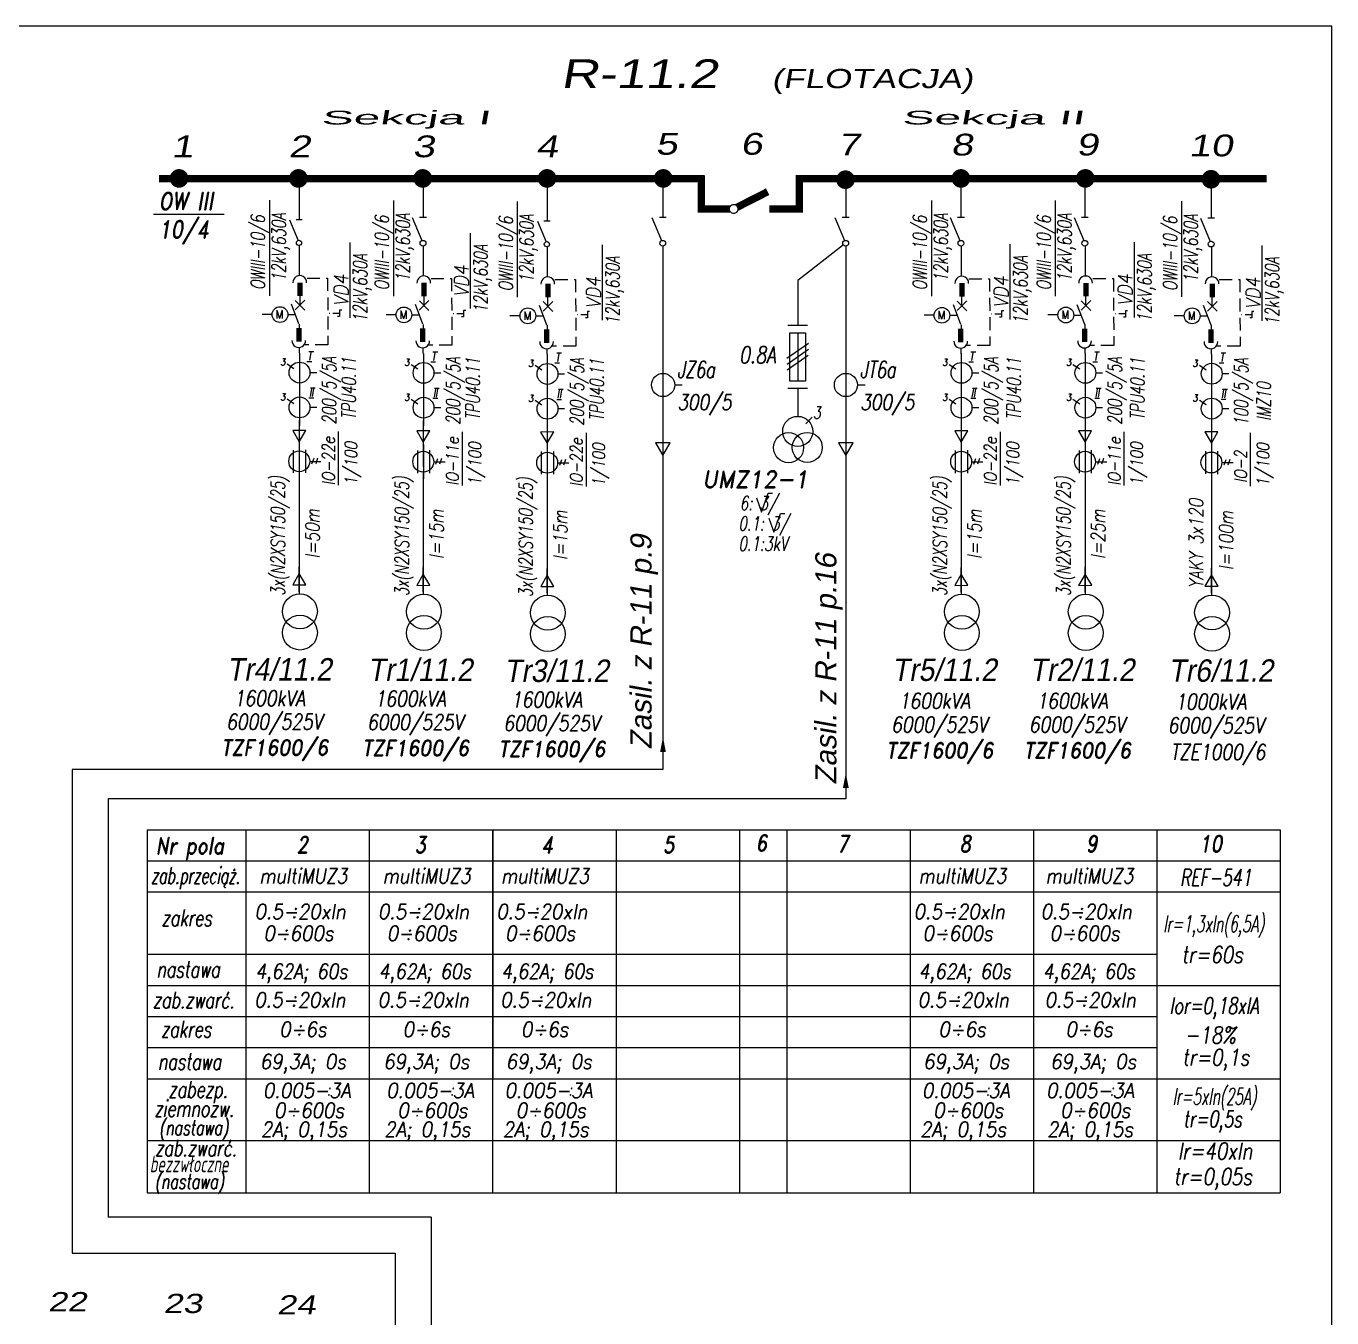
# Model space of a CAD drawing. Header units: millimetres. Extents: x 0 to 595, y 0 to 421.
# Drawn here: x 386 to 590, y 218.2 to 420 of the extents above; entities that cross this region are included whole.
import ezdxf
from ezdxf.enums import TextEntityAlignment as Align

# ---------------------------------------------------------------- set-up
doc = ezdxf.new("R2010")
doc.units = ezdxf.units.MM
doc.linetypes.add('DASHED', pattern=[0.75, 0.5, -0.25])
doc.layers.add('NAPISY', color=7, linetype='Continuous')
doc.layers.add('STYKI', color=7, linetype='Continuous')
doc.styles.add('Arial', font='arial.ttf', dxfattribs={"width": 1.3, "oblique": 10, "height": 4})
doc.styles.add('ROMAND', font='romand', dxfattribs={"width": 0.8, "oblique": 10, "height": 6})
doc.styles.add('ROMANS', font='romans', dxfattribs={"width": 0.9, "oblique": 15, "height": 3.76})

# ---------------------------------------------------------------- blocks, each defined once
blk = doc.blocks.new('*U4')
at = {"color": 0}
mesh = blk.add_polyface(dxfattribs=at)
corners = [(0, 0), (3.75, 6.51), (-3.76, 6.5)]
mesh.append_faces([[corners[k] for k in face] for face in [(0, 1, 2)]], dxfattribs={"color": 0})
blk = doc.blocks.new('6')
at = {"color": 7}
blk.add_line((-0.47, 6.02), (-0.47, -1.14), dxfattribs=at)
at = {"xscale": 0.5, "yscale": 0.5, "zscale": 0.5}
blk.add_blockref('*U4', (-0.47, 0.77), dxfattribs=at)
blk = doc.blocks.new('8')
at = {"color": 7}
blk.add_line((0.21, 7.71), (0.21, -2.15), dxfattribs=at)
for p, q in [((-1.51, 6.04), (-1.51, -0.48)), ((1.96, 6.08), (1.96, -0.51))]:
    blk.add_line(p, q)
blk.add_circle((0.19, 2.81), 3)
blk = doc.blocks.new('3')
at = {"color": 7}
blk.add_line((0, 8.61), (0, -2.22), dxfattribs=at)
blk.add_line((3.06, 3.05), (4.99, 3.05))
blk.add_circle((0.05, 3), 3)

msp = doc.modelspace()

# ---------------------------------------------------------------- linework, layer by layer
at = {"color": 7}
for p, q in [((590, 420), (0, 420)), ((590, 0), (590, 420)), ((428.64, 396.18), (428.64, 389.79)), ((447.99, 396.7), (447.99, 390.19)), ((467.38, 395.96), (467.38, 389.58)), ((485.48, 396.7), (485.48, 390.16)), ((514.06, 396.7), (514.06, 390.17)), ((532.05, 396.7), (532.05, 390.19)), ((551.4, 396.7), (551.4, 390.19)), ((424.04, 377.88), (424.04, 392.82)), ((443.41, 377.83), (443.41, 392.76)), ((462.77, 377.67), (462.77, 392.6)), ((527.47, 377.83), (527.47, 392.76)), ((546.82, 377.83), (546.82, 392.76)), ((566.56, 377.7), (566.56, 392.63)), ((405.86, 390.63), (416.93, 390.63)), ((428.16, 389.79), (429.12, 389.79)), ((447.45, 390.17), (448.53, 390.17)), ((484.92, 390.17), (485.99, 390.17)), ((513.5, 390.17), (514.57, 390.17)), ((531.51, 390.17), (532.58, 390.17)), ((550.86, 390.17), (551.94, 390.17)), ((455.43, 375.91), (455.43, 387.66)), ((466.89, 389.58), (467.86, 389.58)), ((428.66, 385.76), (428.66, 381.02)), ((428.66, 385.71), (428.66, 384.13)), ((436.62, 374.45), (436.62, 386.2)), ((448.03, 385.63), (448.03, 380.97)), ((476.05, 374.08), (476.05, 385.83)), ((485.47, 385.63), (485.47, 383.87)), ((514.05, 385.63), (514.05, 383.87)), ((532.09, 385.66), (532.09, 380.92)), ((539.75, 374.18), (539.75, 385.93)), ((551.45, 385.67), (551.45, 380.96)), ((559.14, 374.5), (559.14, 386.24)), ((579.11, 373.98), (579.11, 385.72)), ((467.4, 385.56), (467.4, 380.82)), ((485.48, 385.53), (485.48, 303.88)), ((514.04, 385.53), (514.04, 299.27)), ((571.19, 385.54), (571.19, 380.83)), ((506.54, 380.25), (506.54, 373.28)), ((504.98, 373.28), (508.09, 373.28)), ((506.54, 372.08), (506.54, 364.55)), ((508.22, 370.4), (504.85, 368.09)), ((504.88, 367.21), (508.21, 369.54)), ((504.88, 366.33), (508.18, 368.58)), ((427.81, 366.45), (426.77, 367.17)), ((447.19, 366.4), (446.15, 367.11)), ((466.55, 366.24), (465.51, 366.96)), ((485.48, 365.58), (485.48, 359.03)), ((514.04, 365.58), (514.04, 359.03)), ((531.24, 366.4), (530.2, 367.11)), ((550.6, 366.4), (549.55, 367.11)), ((570.34, 366.26), (569.29, 366.98)), ((487.33, 363.97), (488.5, 363.97)), ((504.98, 363.45), (508.09, 363.45)), ((506.54, 363.45), (506.54, 359.04)), ((515.89, 363.97), (517.06, 363.97)), ((427.81, 361.01), (426.77, 361.73)), ((447.19, 360.95), (446.15, 361.67)), ((466.55, 360.8), (465.51, 361.52)), ((531.24, 360.95), (530.2, 361.67)), ((550.6, 360.95), (549.55, 361.67)), ((570.34, 360.82), (569.29, 361.54)), ((428.66, 358.47), (428.66, 351.27)), ((448.04, 358.41), (448.04, 351.21)), ((467.4, 358.25), (467.4, 351.05)), ((485.48, 357.97), (485.48, 353.64)), ((514.04, 357.97), (514.04, 353.64)), ((532.09, 358.41), (532.09, 351.21)), ((551.45, 358.41), (551.45, 351.21)), ((571.19, 358.28), (571.19, 351.08)), ((434.77, 348.3), (434.77, 356.66)), ((454.15, 348.25), (454.15, 356.6)), ((473.51, 348.09), (473.51, 356.45)), ((538.2, 348.25), (538.2, 356.6)), ((557.55, 348.25), (557.55, 356.6)), ((577.29, 348.12), (577.29, 356.47)), ((430.26, 352.01), (432.05, 352.01)), ((430.91, 352.46), (430.57, 351.58)), ((431.52, 352.49), (431.22, 351.61)), ((449.64, 351.96), (451.43, 351.96)), ((450.28, 352.4), (449.95, 351.52)), ((450.89, 352.44), (450.59, 351.55)), ((469, 351.8), (470.78, 351.8)), ((469.64, 352.25), (469.31, 351.36)), ((470.25, 352.28), (469.95, 351.4)), ((533.69, 351.96), (535.48, 351.96)), ((534.34, 352.4), (534, 351.52)), ((534.95, 352.44), (534.65, 351.55)), ((553.05, 351.96), (554.83, 351.96)), ((553.69, 352.4), (553.36, 351.52)), ((554.3, 352.44), (554, 351.55)), ((572.78, 351.83), (574.57, 351.83)), ((573.43, 352.27), (573.1, 351.39)), ((574.04, 352.31), (573.74, 351.42)), ((428.66, 350.55), (428.66, 331.28)), ((448.04, 350.5), (448.04, 331.22)), ((467.4, 350.34), (467.4, 331.07)), ((532.09, 350.5), (532.09, 331.22)), ((551.45, 350.5), (551.45, 331.22)), ((571.19, 350.37), (571.19, 331.09)), ((500.87, 344.09), (501.93, 347.04)), ((501.94, 347.04), (502.62, 347.04)), ((500.11, 346.29), (500.87, 344.09)), ((502.04, 343.12), (502.8, 340.93)), ((502.8, 340.93), (503.86, 343.88)), ((503.86, 343.88), (504.54, 343.88)), ((404.89, 294.46), (515.09, 294.46)), ((404.89, 294.46), (404.89, 237.74)), ((420.02, 294.46), (581.92, 294.46)), ((420.32, 294.46), (420.32, 237.74)), ((439.59, 294.46), (439.59, 237.74)), ((458.86, 294.46), (458.86, 237.74)), ((458.91, 294.46), (458.91, 255.57)), ((478.18, 294.46), (478.18, 237.74)), ((497.45, 294.46), (497.45, 237.74)), ((504.86, 294.46), (504.86, 237.74)), ((524.13, 294.46), (524.13, 237.74)), ((543.4, 294.46), (543.4, 237.74)), ((562.67, 294.46), (562.67, 237.74)), ((581.92, 294.46), (581.92, 237.74)), ((404.89, 289.6), (581.92, 289.6)), ((404.89, 284.74), (515.09, 284.74)), ((515.09, 284.74), (575.59, 284.74)), ((575.61, 284.74), (581.92, 284.74)), ((404.89, 275.01), (562.67, 275.01)), ((404.89, 270.15), (581.92, 270.15)), ((404.89, 265.29), (562.67, 265.29)), ((404.89, 260.43), (515.09, 260.43)), ((515.09, 260.43), (562.67, 260.43)), ((404.89, 255.57), (581.92, 255.57)), ((404.89, 245.92), (581.92, 245.92)), ((404.89, 237.74), (581.92, 237.74)), ((449.25, 233.94), (449.25, 78.13)), ((393.18, 228.33), (443.63, 228.33)), ((443.63, 228.33), (443.63, 72.52))]:
    msp.add_line(p, q, dxfattribs=at)
for p, q in [((571.16, 396.57), (571.16, 390.05)), ((571.16, 391.97), (571.16, 390.04)), ((570.6, 390.04), (571.68, 390.04)), ((513.67, 385.81), (506.54, 380.25)), ((434.96, 375.61), (434.96, 374.62)), ((435.29, 375.61), (434.96, 375.61)), ((454.33, 375.56), (454.33, 374.57)), ((454.66, 375.56), (454.33, 375.56)), ((473.7, 375.41), (473.7, 374.43)), ((474.03, 375.41), (473.7, 375.41)), ((538.39, 375.5), (538.39, 374.52)), ((538.72, 375.5), (538.39, 375.5)), ((557.75, 375.54), (557.75, 374.56)), ((558.08, 375.54), (557.75, 375.54)), ((577.49, 375.41), (577.49, 374.43)), ((577.82, 375.41), (577.49, 375.41)), ((434.96, 374.62), (434.64, 374.62)), ((454.33, 374.57), (454.01, 374.57)), ((473.7, 374.43), (473.38, 374.43)), ((538.39, 374.52), (538.07, 374.52)), ((557.75, 374.56), (557.42, 374.56)), ((577.49, 374.43), (577.17, 374.43)), ((428.67, 368.94), (428.67, 369.8)), ((448.04, 368.88), (448.04, 369.75)), ((467.41, 368.74), (467.41, 369.6)), ((532.1, 368.83), (532.1, 369.7)), ((551.46, 368.87), (551.46, 369.74)), ((571.2, 368.74), (571.2, 369.61)), ((507.81, 357.85), (508.81, 358.92)), ((393.18, 303.88), (393.18, 228.33)), ((398.79, 299.27), (398.79, 233.94))]:
    msp.add_line(p, q)
at = {"linetype": 'DASHED', "ltscale": 4}
for p, q in [((429.87, 380.63), (433.08, 380.63)), ((433.08, 380.63), (433.14, 370.2)), ((449.24, 380.58), (452.45, 380.58)), ((452.45, 380.58), (452.51, 370.15)), ((468.61, 380.44), (471.82, 380.44)), ((471.82, 380.44), (471.87, 370)), ((533.3, 380.53), (536.51, 380.53)), ((536.51, 380.53), (536.56, 370.09)), ((552.66, 380.57), (555.87, 380.57)), ((555.87, 380.57), (555.92, 370.13)), ((572.4, 380.44), (575.61, 380.44)), ((575.61, 380.44), (575.66, 370.01)), ((433.14, 370.2), (429.4, 370.2)), ((452.51, 370.15), (448.77, 370.15)), ((471.87, 370), (468.14, 370)), ((536.56, 370.09), (532.83, 370.09)), ((555.92, 370.13), (552.19, 370.13)), ((575.66, 370.01), (571.93, 370.01))]:
    msp.add_line(p, q, dxfattribs=at)
at = {"color": 7, "lineweight": 0}
for p, q in [((428.78, 376.42), (428.78, 377.93)), ((448.15, 376.37), (448.15, 377.88)), ((467.51, 376.23), (467.51, 377.73)), ((532.2, 376.32), (532.2, 377.83)), ((551.56, 376.36), (551.56, 377.87)), ((571.3, 376.23), (571.3, 377.74)), ((428.61, 373.48), (427.44, 376.55)), ((428.02, 375.68), (429.55, 377.19)), ((429.54, 375.64), (428.04, 377.16)), ((447.98, 373.43), (446.81, 376.5)), ((447.39, 375.63), (448.92, 377.14)), ((448.91, 375.59), (447.42, 377.11)), ((467.35, 373.28), (466.17, 376.35)), ((466.76, 375.49), (468.29, 376.99)), ((468.28, 375.44), (466.78, 376.96)), ((532.04, 373.37), (530.86, 376.44)), ((531.45, 375.58), (532.98, 377.09)), ((532.97, 375.54), (531.47, 377.06)), ((551.4, 373.41), (550.22, 376.48)), ((550.81, 375.62), (552.34, 377.13)), ((552.33, 375.58), (550.83, 377.1)), ((571.14, 373.28), (569.96, 376.36)), ((570.55, 375.49), (572.08, 377)), ((572.07, 375.45), (570.57, 376.97)), ((426.87, 374.94), (428.06, 374.94)), ((428.63, 373.46), (428.63, 371.97)), ((446.24, 374.89), (447.43, 374.89)), ((448, 373.4), (448, 371.92)), ((465.61, 374.74), (466.8, 374.74)), ((530.3, 374.83), (531.49, 374.83)), ((549.66, 374.87), (550.85, 374.87)), ((551.42, 373.39), (551.42, 371.91)), ((569.4, 374.74), (570.59, 374.74)), ((467.37, 373.26), (467.37, 371.77)), ((532.06, 373.35), (532.06, 371.87)), ((571.16, 373.26), (571.16, 371.78))]:
    msp.add_line(p, q, dxfattribs=at)
at = {"const_width": 1.16}
for points in [[(406.75, 396.16), (491.96, 396.16)], [(491.47, 396.71), (491.47, 391.42), (495.96, 391.42)], [(502.09, 391.42), (506.78, 391.42), (506.78, 396.72)], [(506.21, 396.16), (579.8, 396.16)], [(497.02, 391.68), (501.84, 394.13)]]:
    msp.add_lwpolyline(points, dxfattribs=at)
at = {"color": 7}
for points, const_width in [([(409.03, 396.21, 1), (410.73, 396.21, 1)], 1.21), ([(409.31, 396.12, 1), (410.61, 396.12, 1)], 0.998), ([(427.67, 396.21, 1), (429.37, 396.21, 1)], 1.21), ([(428.11, 396.14, 1), (429.14, 396.14, 1)], 1.03), ([(447.1, 396.21, 1), (448.8, 396.21, 1)], 1.21), ([(447.41, 396.14, 1), (448.44, 396.14, 1)], 1.03), ([(466.53, 396.21, 1), (468.23, 396.21, 1)], 1.21), ([(466.65, 396.12, 1), (467.96, 396.12, 1)], 0.998), ([(466.68, 396.12, 1), (467.98, 396.12, 1)], 0.998), ([(484.68, 396.21, 1), (486.38, 396.21, 1)], 1.21), ([(513.15, 396.01, 1), (514.85, 396.01, 1)], 1.21), ([(513.52, 396.1, 1), (514.55, 396.1, 1)], 1.03), ([(531.19, 396.21, 1), (532.89, 396.21, 1)], 1.21), ([(532.71, 396.12, -1), (531.41, 396.12, -1)], 0.998), ([(550.62, 396.21, 1), (552.32, 396.21, 1)], 1.21), ([(495.85, 391.44, 1), (497.22, 391.44, 1)], 0.194)]:
    msp.add_lwpolyline(points, format="xyb", close=True, dxfattribs=dict(at, const_width=const_width))
at = {"const_width": 1.21}
msp.add_lwpolyline([(570.27, 396.08, 1), (571.97, 396.08, 1)], format="xyb", close=True, dxfattribs=at)
msp.add_lwpolyline([(570.27, 396.08, 1), (571.97, 396.08, 1)], format="xyb", close=True, dxfattribs=at)
at = {"lineweight": 0, "const_width": 0.835}
for points in [[(428.78, 377.84), (428.78, 379.95)], [(448.15, 377.79), (448.15, 379.9)], [(467.52, 377.64), (467.52, 379.75)], [(532.21, 377.74), (532.21, 379.85)], [(551.57, 377.78), (551.57, 379.89)], [(571.31, 377.65), (571.31, 379.76)], [(428.59, 370.71), (428.59, 372.82)], [(447.96, 370.66), (447.96, 372.77)], [(467.33, 370.51), (467.33, 372.62)], [(532.02, 370.61), (532.02, 372.72)], [(551.38, 370.65), (551.38, 372.76)], [(571.12, 370.52), (571.12, 372.63)]]:
    msp.add_lwpolyline(points, dxfattribs=at)
at = {"lineweight": 0}
for points in [[(424.41, 374.94), (422.84, 374.94)], [(443.78, 374.89), (442.21, 374.89)], [(463.15, 374.75), (461.57, 374.75)], [(527.84, 374.84), (526.27, 374.84)], [(547.2, 374.88), (545.62, 374.88)], [(566.94, 374.75), (565.36, 374.75)]]:
    msp.add_lwpolyline(points, dxfattribs=at)
at = {"linetype": 'DASHED', "ltscale": 2}
for points in [[(434.92, 375.11), (433.34, 375.11)], [(454.29, 375.06), (452.71, 375.06)], [(473.65, 374.91), (472.08, 374.91)], [(538.34, 375), (536.77, 375)], [(557.7, 375.04), (556.13, 375.04)], [(577.44, 374.91), (575.87, 374.91)]]:
    msp.add_lwpolyline(points, dxfattribs=at)
at = {"color": 7}
msp.add_lwpolyline([(505.31, 364.55), (505.31, 372.08), (507.77, 372.08), (507.77, 364.55)], close=True, dxfattribs=at)
for centre, radius in [((428.61, 386.14), 0.408), ((447.99, 386.08), 0.454), ((467.35, 385.93), 0.408), ((485.45, 386.08), 0.454), ((514.03, 386.08), 0.454), ((532.04, 386.08), 0.454), ((551.39, 386.08), 0.454), ((571.13, 385.95), 0.454), ((485.51, 363.94), 1.81), ((514.07, 363.94), 1.81), ((506.54, 356.69), 2.35), ((505.11, 354.15), 2.35), ((508.02, 354.18), 2.35), ((428.76, 328.58), 2.72), ((448.13, 328.53), 2.72), ((467.49, 328.37), 2.72), ((532.19, 328.53), 2.72), ((551.54, 328.53), 2.72), ((571.28, 328.4), 2.72), ((428.76, 325.26), 2.72), ((448.13, 325.2), 2.72), ((467.49, 325.04), 2.72), ((532.19, 325.2), 2.72), ((551.54, 325.2), 2.72), ((571.28, 325.07), 2.72)]:
    msp.add_circle(centre, radius, dxfattribs=at)
msp.add_circle((571.13, 385.95), 0.454)
at = {"color": 7, "lineweight": 0}
for centre in [(425.64, 374.94), (445.01, 374.89), (464.38, 374.74), (529.07, 374.83), (548.43, 374.87), (568.17, 374.74)]:
    msp.add_circle(centre, 1.23, dxfattribs=at)
for centre, start, end in [((428.74, 379.95), 357.9025, 182.0975), ((448.11, 379.9), 357.9025, 182.0975), ((467.48, 379.75), 357.9025, 182.0975), ((532.17, 379.85), 357.9025, 182.0975), ((551.52, 379.89), 357.9025, 182.0975), ((571.27, 379.76), 357.9025, 182.0975), ((428.57, 370.87), 177.9025, 2.0975), ((447.94, 370.82), 177.9025, 2.0975), ((467.3, 370.67), 177.9025, 2.0975), ((532, 370.76), 177.9025, 2.0975), ((551.35, 370.8), 177.9025, 2.0975), ((571.09, 370.67), 177.9025, 2.0975)]:
    msp.add_arc(centre, 1.07, start, end, dxfattribs=at)
at = {"color": 7}
for points in [[(485.49, 308.94), (485.94, 306.59), (485.03, 306.59)], [(514.05, 303.33), (514.51, 300.98), (513.6, 300.98)]]:
    msp.add_solid(points, dxfattribs=at)
at = {"layer": 'STYKI', "color": 7}
for p, q in [((427.13, 389.76), (428.49, 386.49)), ((446.31, 390.13), (447.82, 386.5)), ((483.77, 390.13), (485.28, 386.5)), ((512.35, 390.13), (513.86, 386.5)), ((530.36, 390.13), (531.87, 386.5)), ((549.71, 390.13), (551.23, 386.5)), ((465.86, 389.54), (467.22, 386.28)), ((485.48, 303.88), (393.18, 303.88)), ((514.04, 299.27), (398.79, 299.27)), ((449.25, 233.94), (398.79, 233.94))]:
    msp.add_line(p, q, dxfattribs=at)
at = {"layer": 'STYKI'}
msp.add_line((569.45, 390), (570.97, 386.37), dxfattribs=at)

# ---------------------------------------------------------------- block references
at = {"color": 7, "xscale": 0.5433674399999973, "yscale": 0.5433674399999973, "zscale": 0.5433674399999973}
for name, p in [('3', (428.67, 364.25)), ('3', (428.67, 364.25)), ('3', (448.05, 364.2)), ('3', (448.05, 364.2)), ('3', (467.41, 364.04)), ('3', (467.41, 364.04)), ('3', (532.1, 364.2)), ('3', (532.1, 364.2)), ('3', (551.46, 364.2)), ('3', (551.46, 364.2)), ('3', (571.2, 364.07)), ('3', (571.2, 364.07)), ('3', (428.67, 358.81)), ('3', (448.05, 358.76)), ('3', (467.41, 358.6)), ('3', (532.1, 358.76)), ('3', (551.46, 358.76)), ('3', (571.2, 358.62)), ('6', (428.91, 354.63)), ('6', (448.29, 354.57)), ('6', (467.65, 354.41)), ('6', (532.35, 354.57)), ('6', (551.7, 354.57)), ('6', (571.44, 354.44)), ('8', (428.55, 350.49)), ('8', (447.93, 350.43)), ('8', (467.29, 350.27)), ('8', (531.98, 350.43)), ('8', (551.33, 350.43)), ('8', (571.07, 350.3))]:
    msp.add_blockref(name, p, dxfattribs=at)
at = {"color": 7, "xscale": 0.5433674399999973, "yscale": 0.5433674399999973, "zscale": 0.5433674399999973, "rotation": 180}
for p in [(428.41, 334.89), (447.78, 334.83), (467.14, 334.67), (531.84, 334.83), (551.19, 334.83), (570.93, 334.7)]:
    msp.add_blockref('6', p, dxfattribs=at)

# ---------------------------------------------------------------- texts
at = {"color": 7, "oblique": 10}
for s, height, style, width, p in [('R-11.2', 4.5, 'Arial', 1.3, (469.49, 410.31)), ('(FLOTACJA)', 3, 'Arial', 1.3, (502.44, 410.31)), ('Sekcja I', 2.134, 'Arial', 2.5, (432.05, 404.64)), ('Sekcja II', 2.134, 'Arial', 2.5, (522.79, 404.64)), ('1', 3.4, 'Arial', 1.3, (408.68, 399.52)), ('2', 3.4, 'Arial', 1.3, (426.98, 399.52)), ('3', 3.4, 'Arial', 1.3, (446.36, 399.52)), ('4', 3.4, 'Arial', 1.3, (465.63, 399.52)), ('5', 3.4, 'Arial', 1.3, (484.31, 399.91)), ('6', 3.4, 'Arial', 1.3, (497.58, 399.91)), ('7', 3.4, 'Arial', 1.3, (512.8, 399.79)), ('8', 3.4, 'Arial', 1.3, (530.46, 399.79)), ('9', 3.4, 'Arial', 1.3, (550.06, 399.79)), ('OW III', 2.722, 'ROMAND', 0.8, (406.72, 391.3)), ('10/4', 2.722, 'ROMAND', 0.8, (406.72, 386.89)), ('0.8A', 2.619, 'ROMAND', 0.75, (497.4, 367.34)), ('3', 1.09, 'ROMANS', 0.8, (425.72, 366.98)), ('-', 1.21, 'ROMAND', 0.8, (429.59, 367.09)), ('-', 1.21, 'ROMAND', 0.8, (429.91, 368.66)), ('I', 1.21, 'ROMAND', 0.8, (430.1, 367.8)), ('3', 1.09, 'ROMANS', 0.8, (445.1, 366.93)), ('-', 1.21, 'ROMAND', 0.8, (448.96, 367.03)), ('-', 1.21, 'ROMAND', 0.8, (449.28, 368.6)), ('I', 1.21, 'ROMAND', 0.8, (449.47, 367.75)), ('3', 1.09, 'ROMANS', 0.8, (464.45, 366.77)), ('-', 1.21, 'ROMAND', 0.8, (468.32, 366.87)), ('-', 1.21, 'ROMAND', 0.8, (468.64, 368.44)), ('I', 1.21, 'ROMAND', 0.8, (468.83, 367.59)), ('JZ6a', 2.619, 'ROMAND', 0.7, (487.68, 365.04)), ('JT6a', 2.619, 'ROMAND', 0.7, (516.25, 365.04)), ('3', 1.09, 'ROMANS', 0.8, (529.15, 366.93)), ('-', 1.21, 'ROMAND', 0.8, (533.02, 367.03)), ('-', 1.21, 'ROMAND', 0.8, (533.34, 368.6)), ('I', 1.21, 'ROMAND', 0.8, (533.53, 367.75)), ('3', 1.09, 'ROMANS', 0.8, (548.5, 366.93)), ('-', 1.21, 'ROMAND', 0.8, (552.37, 367.03)), ('-', 1.21, 'ROMAND', 0.8, (552.69, 368.6)), ('I', 1.21, 'ROMAND', 0.8, (552.88, 367.75)), ('3', 1.09, 'ROMANS', 0.8, (568.24, 366.8)), ('-', 1.21, 'ROMAND', 0.8, (572.11, 366.9)), ('-', 1.21, 'ROMAND', 0.8, (572.43, 368.47)), ('I', 1.21, 'ROMAND', 0.8, (572.62, 367.62)), ('II', 1.21, 'ROMAND', 0.8, (430.17, 362.12)), ('-', 1.21, 'ROMAND', 0.8, (430.15, 362.97)), ('II', 1.21, 'ROMAND', 0.8, (449.55, 362.06)), ('-', 1.21, 'ROMAND', 0.8, (449.52, 362.91)), ('-', 1.21, 'ROMAND', 0.8, (468.88, 362.75)), ('II', 1.21, 'ROMAND', 0.8, (533.6, 362.06)), ('-', 1.21, 'ROMAND', 0.8, (533.58, 362.91)), ('II', 1.21, 'ROMAND', 0.8, (552.96, 362.06)), ('-', 1.21, 'ROMAND', 0.8, (552.93, 362.91)), ('-', 1.21, 'ROMAND', 0.8, (572.67, 362.78)), ('3', 1.09, 'ROMANS', 0.8, (425.72, 361.54)), ('-', 1.21, 'ROMAND', 0.8, (429.91, 361.4)), ('3', 1.09, 'ROMANS', 0.8, (445.1, 361.49)), ('-', 1.21, 'ROMAND', 0.8, (449.29, 361.34)), ('3', 1.09, 'ROMANS', 0.8, (464.45, 361.33)), ('-', 1.21, 'ROMAND', 0.8, (468.65, 361.18)), ('II', 1.21, 'ROMAND', 0.8, (468.91, 361.9)), ('300/5', 2.42, 'ROMANS', 0.8, (487.73, 360.05)), ('300/5', 2.42, 'ROMANS', 0.8, (516.3, 360.05)), ('3', 1.09, 'ROMANS', 0.8, (529.15, 361.49)), ('-', 1.21, 'ROMAND', 0.8, (533.35, 361.34)), ('3', 1.09, 'ROMANS', 0.8, (548.5, 361.49)), ('-', 1.21, 'ROMAND', 0.8, (552.7, 361.34)), ('3', 1.09, 'ROMANS', 0.8, (568.24, 361.35)), ('-', 1.21, 'ROMAND', 0.8, (572.44, 361.21)), ('II', 1.21, 'ROMAND', 0.8, (572.7, 361.93)), ('3', 1.94, 'ROMANS', 0.7, (508.94, 358.66)), ('6: 3/', 2.226, 'ROMANS', 0.7, (497.48, 344.37)), ('0.1: 3/', 2.226, 'ROMANS', 0.7, (497.27, 341.19)), ('0.1:3kV', 2.226, 'ROMANS', 0.7, (497.27, 338.03)), ('1600kVA', 2.435, 'ROMAND', 0.8, (418.43, 313.79)), ('1600kVA', 2.435, 'ROMAND', 0.8, (440.45, 313.73)), ('1600kVA', 2.435, 'ROMAND', 0.8, (461.75, 313.58)), ('1600kVA', 2.435, 'ROMAND', 0.8, (522.35, 313.38)), ('1600kVA', 2.435, 'ROMAND', 0.8, (543.86, 313.38)), ('1000kVA', 2.435, 'ROMAND', 0.8, (565.53, 313.25)), ('6000/525V', 2.435, 'ROMAND', 0.8, (417.24, 310.11)), ('6000/525V', 2.435, 'ROMAND', 0.8, (439.25, 310.05)), ('6000/525V', 2.435, 'ROMAND', 0.8, (460.55, 309.89)), ('6000/525V', 2.435, 'ROMAND', 0.8, (521.15, 309.68)), ('6000/525V', 2.435, 'ROMAND', 0.8, (542.66, 309.68)), ('6000/525V', 2.435, 'ROMAND', 0.8, (564.34, 309.55)), ('TZF1600/6', 2.435, 'ROMAND', 0.9, (416.44, 306.08)), ('TZF1600/6', 2.435, 'ROMAND', 0.9, (438.46, 306.02)), ('TZF1600/6', 2.435, 'ROMAND', 0.9, (459.76, 305.86)), ('TZF1600/6', 2.435, 'ROMAND', 0.9, (520.36, 305.64)), ('TZF1600/6', 2.435, 'ROMAND', 0.9, (541.87, 305.64)), ('TZE1000/6', 2.435, 'ROMAND', 0.8, (564.8, 305.38)), ('Nr pola', 2.593, 'ROMAND', 0.8, (406.24, 290.67)), ('2', 2.59, 'ROMAND', 0.8, (428.24, 290.82)), ('3', 2.59, 'ROMAND', 0.8, (446.68, 290.82)), ('4', 2.59, 'ROMAND', 0.8, (466.45, 290.82)), ('5', 2.59, 'ROMAND', 0.8, (485.48, 290.82)), ('6', 2.59, 'ROMAND', 0.8, (499.96, 291.1)), ('7', 2.59, 'ROMAND', 0.8, (512.74, 290.98)), ('8', 2.59, 'ROMAND', 0.8, (531.81, 290.98)), ('9', 2.59, 'ROMAND', 0.8, (551.58, 290.98)), ('10', 2.593, 'ROMAND', 0.8, (569.29, 290.98)), ('multiMUZ3', 2.31, 'ROMANS', 0.85, (422.44, 286.09)), ('multiMUZ3', 2.31, 'ROMANS', 0.85, (441.71, 286.09)), ('multiMUZ3', 2.31, 'ROMANS', 0.85, (460.2, 286.09)), ('multiMUZ3', 2.31, 'ROMANS', 0.85, (525.42, 286.09)), ('multiMUZ3', 2.31, 'ROMANS', 0.85, (545.27, 286.09)), ('REF-541', 2.593, 'ROMANS', 0.7, (566.27, 285.7)), ('zakres', 2.593, 'ROMANS', 0.7, (407.13, 279.4)), ('Ir=1,3xIn(6,5A)', 2.5928, 'ROMANS', 0.6, (563.62, 278.48)), ('tr=60s', 2.593, 'ROMANS', 0.8, (566.49, 273.66)), ('nastawa', 2.593, 'ROMANS', 0.7, (406.35, 271.36)), ('zab.zwarć.', 2.593, 'ROMANS', 0.7, (405.77, 266.57)), ('Ior=0,18xIA', 2.5928, 'ROMANS', 0.7, (564.65, 265.69)), ('zakres', 2.593, 'ROMANS', 0.7, (407.04, 262.02)), ('-18%', 2.593, 'ROMANS', 0.8, (567, 261.09)), ('nastawa', 2.593, 'ROMANS', 0.7, (406.58, 256.97)), ('tr=0,1s', 2.593, 'ROMANS', 0.8, (566.6, 257.62)), ('zabezp.', 2.593, 'ROMANS', 0.7, (408.21, 252.61)), ('Ir=5xIn(25A)', 2.5928, 'ROMANS', 0.6, (565.08, 251.51)), ('ziemnozw.', 2.593, 'ROMANS', 0.7, (405.99, 249.62)), ('(nastawa)', 2.328, 'ROMANS', 0.7, (406.75, 246.76)), ('tr=0,5s', 2.593, 'ROMANS', 0.7, (566.75, 247.98)), ('zab.zwarć.', 2.593, 'ROMANS', 0.7, (406.13, 243.45)), ('Ir=40xIn', 2.593, 'ROMANS', 0.8, (565.93, 242.97)), ('bezzwłoczne', 2.5928, 'ROMANS', 0.6, (405.3, 240.96)), ('(nastawa)', 2.328, 'ROMANS', 0.7, (406.08, 238.37)), ('tr=0,05s', 2.593, 'ROMANS', 0.8, (565.26, 238.98)), ('22', 3, 'Arial', 1.3, (389.4, 219.24)), ('23', 3, 'Arial', 1.3, (407.43, 218.97)), ('24', 3, 'Arial', 1.3, (425.16, 218.75))]:
    msp.add_text(s, height=height, dxfattribs=dict(at, style=style, width=width)).set_placement(p)
at = {"style": 'Arial', "oblique": 10, "width": 1.3}
msp.add_text('10', height=3.395, dxfattribs=at).set_placement((567.63, 399.66))
at = {"color": 7, "oblique": 10}
for s, height, style, width, p in [('OWIII-10/6', 2.178, 'ROMAND', 0.7, (423.28, 378.8)), ('12kV,630A', 2.178, 'ROMAND', 0.7, (426.54, 380.13)), ('OWIII-10/6', 2.178, 'ROMAND', 0.7, (442.66, 378.74)), ('12kV,630A', 2.178, 'ROMAND', 0.7, (445.91, 380.08)), ('OWIII-10/6', 2.178, 'ROMAND', 0.7, (462.02, 378.58)), ('12kV,630A', 2.178, 'ROMAND', 0.7, (465.27, 379.92)), ('OWIII-10/6', 2.178, 'ROMAND', 0.7, (526.71, 378.74)), ('12kV,630A', 2.178, 'ROMAND', 0.7, (529.97, 380.08)), ('OWIII-10/6', 2.178, 'ROMAND', 0.7, (546.07, 378.74)), ('12kV,630A', 2.178, 'ROMAND', 0.7, (549.32, 380.08)), ('OWIII-10/6', 2.178, 'ROMAND', 0.7, (565.81, 378.61)), ('12kV,630A', 2.178, 'ROMAND', 0.7, (569.06, 379.95)), ('12kV,630A', 2.178, 'ROMAND', 0.7, (458.09, 375.21)), ('12kV,630A', 2.178, 'ROMAND', 0.7, (439.28, 373.75)), ('12kV,630A', 2.178, 'ROMAND', 0.7, (478.71, 373.38)), ('12kV,630A', 2.178, 'ROMAND', 0.7, (542.42, 373.47)), ('12kV,630A', 2.178, 'ROMAND', 0.7, (561.81, 373.79)), ('12kV,630A', 2.178, 'ROMAND', 0.7, (581.77, 373.27)), ('VD4', 2.178, 'ROMAND', 0.9, (455.09, 377.71)), ('VD4', 2.178, 'ROMAND', 0.9, (436.28, 376.25)), ('VD4', 2.178, 'ROMAND', 0.9, (475.71, 375.88)), ('VD4', 2.178, 'ROMAND', 0.9, (539.42, 375.97)), ('VD4', 2.178, 'ROMAND', 0.9, (558.8, 376.29)), ('VD4', 2.178, 'ROMAND', 0.9, (578.77, 375.77)), ('200/5/5A', 2.173, 'ROMANS', 0.7, (434.41, 357.78)), ('TPU40.11', 2.178, 'ROMAND', 0.7, (437.5, 358.55)), ('200/5/5A', 2.173, 'ROMANS', 0.7, (453.78, 357.72)), ('TPU40.11', 2.178, 'ROMAND', 0.7, (456.88, 358.49)), ('200/5/5A', 2.173, 'ROMANS', 0.7, (473.14, 357.56)), ('TPU40.11', 2.178, 'ROMAND', 0.7, (476.24, 358.33)), ('200/5/5A', 2.173, 'ROMANS', 0.7, (537.84, 357.72)), ('TPU40.11', 2.178, 'ROMAND', 0.7, (541.38, 358.49)), ('200/5/5A', 2.173, 'ROMANS', 0.7, (557.19, 357.72)), ('TPU40.11', 2.178, 'ROMAND', 0.7, (560.73, 358.49)), ('100/5/5A', 2.173, 'ROMANS', 0.7, (576.93, 357.59)), ('IMZ10', 2.178, 'ROMAND', 0.7, (580.47, 358.36)), ('IO-22e', 1.936, 'ROMAND', 0.8, (434.19, 348.27)), ('1/100', 1.936, 'ROMAND', 0.8, (437.69, 348.27)), ('IO-11e', 1.936, 'ROMAND', 0.8, (453.56, 348.22)), ('1/100', 1.936, 'ROMAND', 0.8, (457.06, 348.22)), ('IO-22e', 1.936, 'ROMAND', 0.8, (472.92, 348.06)), ('IO-22e', 1.936, 'ROMAND', 0.8, (537.62, 348.22)), ('1/100', 1.936, 'ROMAND', 0.8, (541.12, 348.22)), ('IO-11e', 1.936, 'ROMAND', 0.8, (556.97, 348.22)), ('1/100', 1.936, 'ROMAND', 0.8, (560.47, 348.22)), ('1/100', 1.936, 'ROMAND', 0.8, (476.42, 348.06)), ('IO-2', 1.936, 'ROMAND', 0.8, (576.71, 348.65)), ('1/100', 1.936, 'ROMAND', 0.8, (580.21, 348.09)), ('3x(N2XSY150/25)', 2.1735, 'ROMANS', 0.7, (426.39, 331)), ('3x(N2XSY150/25)', 2.1735, 'ROMANS', 0.7, (445.76, 330.95)), ('3x(N2XSY150/25)', 2.1735, 'ROMANS', 0.7, (465.12, 330.79)), ('3x(N2XSY150/25)', 2.1735, 'ROMANS', 0.7, (529.82, 330.95)), ('3x(N2XSY150/25)', 2.1735, 'ROMANS', 0.7, (549.17, 330.95)), ('YAKY 3x120', 2.174, 'ROMANS', 0.8, (569.89, 332.16)), ('l=50m', 2.173, 'ROMANS', 0.8, (431.8, 336.83)), ('l=15m', 2.173, 'ROMANS', 0.8, (451.17, 336.77)), ('l=15m', 2.173, 'ROMANS', 0.8, (470.53, 336.61)), ('l=15m', 2.173, 'ROMANS', 0.8, (535.23, 336.77)), ('l=25m', 2.173, 'ROMANS', 0.8, (554.58, 336.77)), ('l=100m', 2.174, 'ROMANS', 0.8, (574.55, 335.03))]:
    msp.add_text(s, height=height, rotation=90, dxfattribs=dict(at, style=style, width=width)).set_placement(p)
at = {"color": 7, "lineweight": 0, "style": 'ROMAND', "width": 0.9}
for p in [(424.96, 374.32), (444.33, 374.27), (463.69, 374.12), (528.38, 374.21), (547.74, 374.25), (567.48, 374.12)]:
    msp.add_text('M', height=1.32, dxfattribs=at).set_placement(p)
at = {"color": 7, "oblique": 10}
for s, height, style, width, p, p2 in [('UMZ12-1', 2.619, 'ROMAND', 0.937208, (491.62, 347.9), (508.21, 347.9)), ('zab.przeciąż.', 2.5928, 'ROMANS', 0.562407, (405.49, 286.03), (419.38, 286.03))]:
    msp.add_text(s, height=height, dxfattribs=dict(at, style=style, width=width)).set_placement(p, p2, align=Align.FIT)
at = {"color": 7, "style": 'Arial', "oblique": 10}
for s, p in [('Zasil. z R-11 p.9', (483.7, 307.01)), ('Zasil. z R-11 p.16', (512.58, 301.51))]:
    msp.add_text(s, height=3.3, rotation=90, dxfattribs=at).set_placement(p)
at = {"color": 7, "lineweight": -2, "style": 'ROMANS', "oblique": 10}
for s, height, width, p in [('0.5-20xIn', 2.31, 0.9, (421.67, 280.52)), (':', 2.31, 0.9, (427.43, 280.67)), ('0.5-20xIn', 2.31, 0.9, (440.94, 280.52)), (':', 2.31, 0.9, (446.7, 280.67)), ('0.5-20xIn', 2.31, 0.9, (459.44, 280.52)), (':', 2.31, 0.9, (465.19, 280.67)), ('0.5-20xIn', 2.31, 0.9, (524.66, 280.52)), (':', 2.31, 0.9, (530.32, 280.67)), ('0.5-20xIn', 2.31, 0.9, (544.5, 280.52)), (':', 2.31, 0.9, (550.26, 280.67)), ('0-600s', 2.31, 0.9, (423.07, 277.13)), (':', 2.31, 0.9, (425.99, 277.28)), ('0-600s', 2.31, 0.9, (442.34, 277.13)), (':', 2.31, 0.9, (445.26, 277.28)), ('0-600s', 2.31, 0.9, (460.83, 277.13)), (':', 2.31, 0.9, (463.75, 277.28)), ('0-600s', 2.31, 0.9, (526.05, 277.13)), (':', 2.31, 0.9, (528.97, 277.28)), ('0-600s', 2.31, 0.9, (545.9, 277.13)), (':', 2.31, 0.9, (548.82, 277.28)), ('4,62A; 60s', 2.31, 0.85, (421.82, 271.19)), ('4,62A; 60s', 2.31, 0.85, (441.09, 271.19)), ('4,62A; 60s', 2.31, 0.85, (460.23, 271.19)), ('4,62A; 60s', 2.31, 0.85, (525.45, 271.19)), ('4,62A; 60s', 2.31, 0.85, (544.85, 271.19)), ('0.5-20xIn', 2.31, 0.9, (421.64, 266.72)), (':', 2.31, 0.9, (427.37, 266.87)), ('0.5-20xIn', 2.31, 0.9, (440.91, 266.72)), (':', 2.31, 0.9, (446.64, 266.87)), ('0.5-20xIn', 2.31, 0.9, (460.06, 266.72)), (':', 2.31, 0.9, (465.78, 266.87)), ('0.5-20xIn', 2.31, 0.9, (525.28, 266.72)), (':', 2.31, 0.9, (531, 266.87)), ('0.5-20xIn', 2.31, 0.9, (545.13, 266.72)), (':', 2.31, 0.9, (550.85, 266.87)), ('0-6s', 2.31, 0.9, (425.54, 262.13)), (':', 2.31, 0.9, (428.21, 262.35)), ('0-6s', 2.31, 0.9, (444.82, 262.13)), (':', 2.31, 0.9, (447.48, 262.35)), ('0-6s', 2.31, 0.9, (463.31, 262.13)), (':', 2.31, 0.9, (465.97, 262.35)), ('0-6s', 2.31, 0.9, (528.53, 262.13)), (':', 2.31, 0.9, (531.19, 262.35)), ('0-6s', 2.31, 0.9, (548.38, 262.13)), (':', 2.31, 0.9, (551.04, 262.35)), ('69,3A; 0s', 2.31, 0.9, (422.5, 257.09)), ('69,3A; 0s', 2.31, 0.9, (441.78, 257.09)), ('69,3A; 0s', 2.31, 0.9, (460.92, 257.09)), ('69,3A; 0s', 2.31, 0.9, (526.14, 257.09)), ('69,3A; 0s', 2.31, 0.9, (545.99, 257.09)), ('0.005-3A', 2.31, 0.9, (422.98, 252.58)), (':', 1.82, 0.9, (432.91, 252.93)), ('0.005-3A', 2.31, 0.9, (442.25, 252.58)), (':', 1.82, 0.9, (452.18, 252.93)), ('0.005-3A', 2.31, 0.9, (460.74, 252.58)), (':', 1.82, 0.9, (470.67, 252.93)), ('0.005-3A', 2.31, 0.9, (525.96, 252.58)), (':', 1.82, 0.9, (535.89, 252.93)), ('0.005-3A', 2.31, 0.9, (545.36, 252.58)), (':', 1.82, 0.9, (555.29, 252.93)), ('0-600s', 2.31, 0.9, (424.72, 249.48)), ('0-600s', 2.31, 0.9, (444, 249.48)), ('0-600s', 2.31, 0.9, (462.49, 249.48)), ('0-600s', 2.31, 0.9, (527.71, 249.48)), ('0-600s', 2.31, 0.9, (547.56, 249.48)), (':', 1.82, 0.9, (427.44, 249.71)), (':', 1.82, 0.9, (446.71, 249.71)), (':', 1.82, 0.9, (465.2, 249.71)), (':', 1.82, 0.9, (530.42, 249.71)), (':', 1.82, 0.9, (550.27, 249.71)), ('2A; 0,15s', 2.31, 0.9, (422.67, 246.51)), ('2A; 0,15s', 2.31, 0.9, (441.94, 246.51)), ('2A; 0,15s', 2.31, 0.9, (460.44, 246.51)), ('2A; 0,15s', 2.31, 0.9, (525.66, 246.51)), ('2A; 0,15s', 2.31, 0.9, (545.5, 246.51))]:
    msp.add_text(s, height=height, dxfattribs=dict(at, width=width)).set_placement(p)
at = {"layer": 'NAPISY', "color": 7, "style": 'Arial', "oblique": 10, "width": 0.9}
for s, p in [('Tr4/11.2', (417.34, 317.77)), ('Tr1/11.2', (439.35, 317.71)), ('Tr3/11.2', (460.65, 317.55)), ('Tr5/11.2', (521.25, 317.71)), ('Tr2/11.2', (542.76, 317.71)), ('Tr6/11.2', (564.44, 317.58))]:
    msp.add_text(s, height=3.5, dxfattribs=at).set_placement(p)

# ---------------------------------------------------------------- meshes
at = {"color": 7}
mesh = msp.add_polyface(dxfattribs=at)
corners = [(485.48, 352.95), (486.61, 354.92), (484.34, 354.92)]
mesh.append_faces([[corners[k] for k in face] for face in [(0, 1, 2)]], dxfattribs={"color": 7})
mesh = msp.add_polyface(dxfattribs=at)
corners = [(514.04, 352.95), (515.18, 354.92), (512.9, 354.92)]
mesh.append_faces([[corners[k] for k in face] for face in [(0, 1, 2)]], dxfattribs={"color": 7})

doc.saveas('drawing.dxf')
